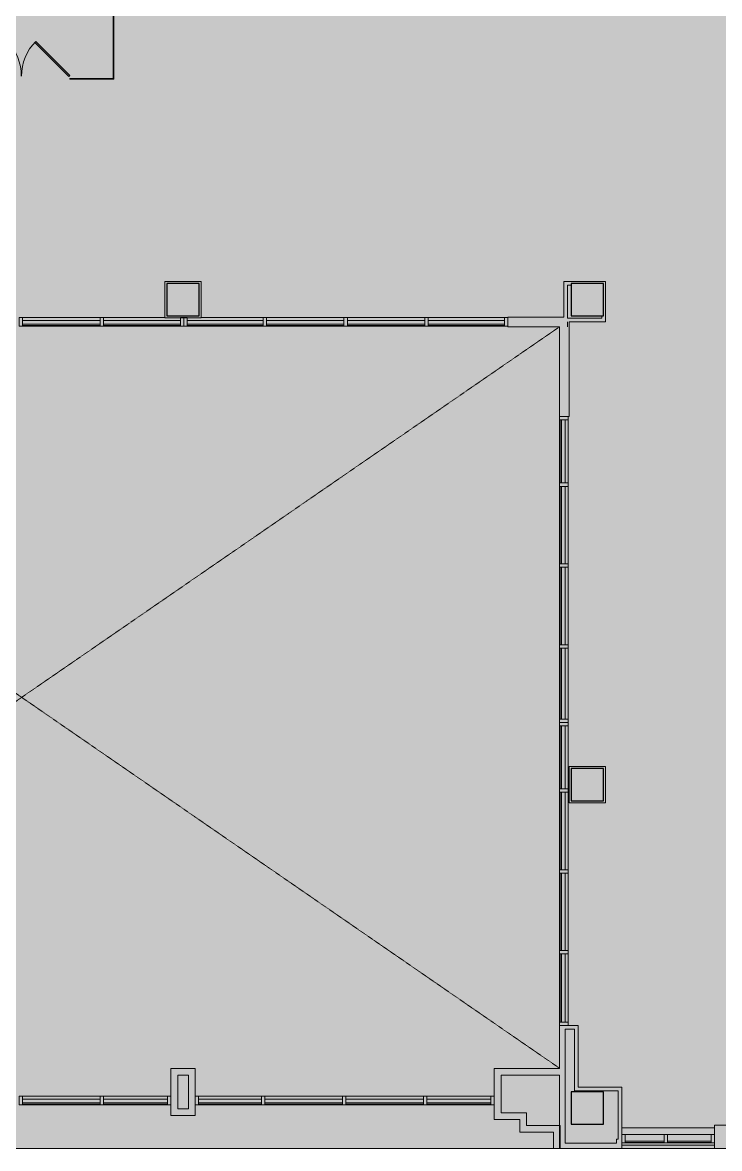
# Model space of a CAD drawing. Header units: inches. Extents: x 45807 to 48637, y -37659 to -35436.
# Drawn here: x 46970 to 47488, y -37659 to -36823 of the extents above; entities that cross this region are included whole.
import ezdxf

# ---------------------------------------------------------------- set-up
doc = ezdxf.new("R2010")
doc.units = ezdxf.units.IN
doc.header["$MEASUREMENT"] = 0
doc.linetypes.add('Hidden 1_8_', pattern=[0.1875, 0.125, -0.0625])
for name, color, linetype, lineweight in [('A-DETL-GENF', 92, 'Continuous', 9), ('A-DETL-HDLN', 90, 'Hidden 1_8_', 9), ('A-DETL-THIN', 151, 'Continuous', 9), ('A-DOOR', 31, 'Continuous', 13), ('A-GLAZ-CURT', 52, 'Continuous', 9), ('A-GLAZ-CWMG', 51, 'Continuous', 9), ('A-WALL', 113, 'Continuous', 9), ('I-WALL', 2, 'Continuous', 9), ('S-COLS', 52, 'Continuous', 9)]:
    doc.layers.add(name, color=color, linetype=linetype, lineweight=lineweight)

# ---------------------------------------------------------------- blocks, each defined once
blk = doc.blocks.new('Concrete-Rectangular-Column - 24 x 24-V12-FIRST FLOOR CONSTRUCTION')
at = {"layer": 'S-COLS', "lineweight": 30}
for p, q in [((12, 12), (-12, 12)), ((-12, 12), (-12, -12)), ((12, -12), (12, 12)), ((-12, -12), (12, -12))]:
    blk.add_line(p, q, dxfattribs=at)
blk = doc.blocks.new('Double Glass Door - Ext-GL2-GLDALF-72_ x 84_-4802802-FIRST FLOOR CONSTRUCTION')
at = {"layer": 'A-DOOR', "lineweight": 20}
for p, q in [((-35.91, 2.37), (-10.58, 27.7)), ((-9.88, 26.99), (-35.2, 1.67)), ((-10.58, 27.7), (-9.88, 26.99)), ((10.58, 27.7), (9.88, 26.99)), ((9.88, 26.99), (35.2, 1.67)), ((35.91, 2.37), (10.58, 27.7)), ((-35.2, 1.67), (-35.91, 2.37)), ((35.2, 1.67), (35.91, 2.37))]:
    blk.add_line(p, q, dxfattribs=at)
at = {"layer": 'A-DOOR', "lineweight": 9}
for centre, start, end in [((-35.91, 2.37), 359.5, 45), ((35.91, 2.37), 135, 180.5)]:
    blk.add_arc(centre, 35.81, start, end, dxfattribs=at)
blk = doc.blocks.new('Rectangular Mullion - 2_5_ x 5_ rectangular 2-V14-FIRST FLOOR CONSTRUCTION')
at = {"layer": 'A-GLAZ-CWMG', "lineweight": 20}
for p, q in [((-2.5, 2.125), (0, 2.125)), ((-2.5, -4.125), (-2.5, 2.125)), ((0, 2.125), (0, -4.125)), ((0, -4.125), (-2.5, -4.125))]:
    blk.add_line(p, q, dxfattribs=at)
blk = doc.blocks.new('System Panel - Glazed-V15-FIRST FLOOR CONSTRUCTION')
at = {"layer": 'A-GLAZ-CURT', "lineweight": 13}
for p, q in [((28.77, -0.75), (-28.77, -0.75)), ((-28.77, -0.75), (-28.77, -1.75)), ((-28.77, -1.75), (28.77, -1.75)), ((28.77, -1.75), (28.77, -0.75))]:
    blk.add_line(p, q, dxfattribs=at)
blk = doc.blocks.new('Rectangular Mullion - 2_5_ x 5_ rectangular 2-V16-FIRST FLOOR CONSTRUCTION')
at = {"layer": 'A-GLAZ-CWMG'}
for p, q in [((46967.73, -37042.1), (46910.18, -37042.1)), ((46967.73, -37048.35), (46910.18, -37048.35))]:
    blk.add_line(p, q, dxfattribs=at)
blk = doc.blocks.new('Rectangular Mullion - 2_5_ x 5_ rectangular 3-V17-FIRST FLOOR CONSTRUCTION')
at = {"layer": 'A-GLAZ-CWMG'}
for p, q in [((46910.18, -37044.22), (46967.73, -37044.22)), ((46967.73, -37048.22), (46910.18, -37048.22))]:
    blk.add_line(p, q, dxfattribs=at)
blk = doc.blocks.new('System Panel - Glazed-V18-FIRST FLOOR CONSTRUCTION')
at = {"layer": 'A-GLAZ-CURT', "lineweight": 13}
for p, q in [((28.65, -0.75), (-28.65, -0.75)), ((-28.65, -0.75), (-28.65, -1.75)), ((-28.65, -1.75), (28.65, -1.75)), ((28.65, -1.75), (28.65, -0.75))]:
    blk.add_line(p, q, dxfattribs=at)
blk = doc.blocks.new('Rectangular Mullion - 2_5_ x 5_ rectangular 2-V19-FIRST FLOOR CONSTRUCTION')
at = {"layer": 'A-GLAZ-CWMG'}
for p, q in [((47075.93, -37042.1), (47030.27, -37042.1)), ((47087.56, -37048.35), (47030.27, -37048.35))]:
    blk.add_line(p, q, dxfattribs=at)
blk = doc.blocks.new('Rectangular Mullion - 2_5_ x 5_ rectangular 3-V20-FIRST FLOOR CONSTRUCTION')
at = {"layer": 'A-GLAZ-CWMG'}
for p, q in [((47030.27, -37044.22), (47087.56, -37044.22)), ((47087.56, -37048.22), (47030.27, -37048.22))]:
    blk.add_line(p, q, dxfattribs=at)
blk = doc.blocks.new('Rectangular Mullion - 2_5_ x 5_ rectangular 2-V21-FIRST FLOOR CONSTRUCTION')
at = {"layer": 'A-GLAZ-CWMG', "lineweight": 20}
for p, q in [((-2.25, 2.125), (0.25, 2.125)), ((-2.25, -4.125), (-2.25, 2.125)), ((0.25, 2.125), (0.25, -4.125)), ((0.25, -4.125), (-2.25, -4.125))]:
    blk.add_line(p, q, dxfattribs=at)
blk = doc.blocks.new('Rectangular Mullion - 2_5_ x 5_ rectangular 2-V22-FIRST FLOOR CONSTRUCTION')
at = {"layer": 'A-GLAZ-CWMG'}
for p, q in [((47148.81, -37042.1), (47102.93, -37042.1)), ((47148.81, -37048.35), (47092.56, -37048.35))]:
    blk.add_line(p, q, dxfattribs=at)
blk = doc.blocks.new('Rectangular Mullion - 2_5_ x 5_ rectangular 2-V23-FIRST FLOOR CONSTRUCTION')
at = {"layer": 'A-GLAZ-CWMG', "lineweight": 20}
for p, q in [((0, 2.125), (-2.5, 2.125)), ((-2.5, 2.125), (-2.5, -4.125)), ((0, -4.125), (0, 2.125)), ((-2.5, -4.125), (0, -4.125))]:
    blk.add_line(p, q, dxfattribs=at)
blk = doc.blocks.new('System Panel - Glazed-V24-FIRST FLOOR CONSTRUCTION')
at = {"layer": 'A-GLAZ-CURT', "lineweight": 13}
for p, q in [((28.125, -0.75), (-28.125, -0.75)), ((-28.125, -0.75), (-28.125, -1.75)), ((-28.125, -1.75), (28.125, -1.75)), ((28.125, -1.75), (28.125, -0.75))]:
    blk.add_line(p, q, dxfattribs=at)
blk = doc.blocks.new('Rectangular Mullion - 2_5_ x 5_ rectangular 3-V25-FIRST FLOOR CONSTRUCTION')
at = {"layer": 'A-GLAZ-CWMG'}
for p, q in [((47092.56, -37044.22), (47148.81, -37044.22)), ((47148.81, -37048.22), (47092.56, -37048.22))]:
    blk.add_line(p, q, dxfattribs=at)
blk = doc.blocks.new('System Panel - Glazed-4805807-FIRST FLOOR CONSTRUCTION')
at = {"layer": 'A-GLAZ-CURT', "lineweight": 13}
for p, q in [((28.33, -0.75), (-28.33, -0.75)), ((-28.33, -0.75), (-28.33, -1.75)), ((-28.33, -1.75), (28.33, -1.75)), ((28.33, -1.75), (28.33, -0.75))]:
    blk.add_line(p, q, dxfattribs=at)
blk = doc.blocks.new('Rectangular Mullion - 2_5_ x 5_ rectangular 2-4805804-FIRST FLOOR CONSTRUCTION')
at = {"layer": 'A-GLAZ-CWMG'}
for p, q in [((47328.06, -37042.1), (47271.39, -37042.1)), ((47328.06, -37048.35), (47271.39, -37048.35))]:
    blk.add_line(p, q, dxfattribs=at)
blk = doc.blocks.new('Rectangular Mullion - 2_5_ x 5_ rectangular 3-4805805-FIRST FLOOR CONSTRUCTION')
at = {"layer": 'A-GLAZ-CWMG'}
for p, q in [((47271.39, -37044.22), (47328.06, -37044.22)), ((47328.06, -37048.22), (47271.39, -37048.22))]:
    blk.add_line(p, q, dxfattribs=at)
blk = doc.blocks.new('System Panel - Glazed-4831256-FIRST FLOOR CONSTRUCTION')
at = {"layer": 'A-GLAZ-CURT', "lineweight": 13}
for p, q in [((14.45, -0.75), (-14.45, -0.75)), ((-14.45, -0.75), (-14.45, -1.75)), ((-14.45, -1.75), (14.45, -1.75)), ((14.45, -1.75), (14.45, -0.75))]:
    blk.add_line(p, q, dxfattribs=at)
blk = doc.blocks.new('Rectangular Mullion - 2_5_ x 5_ rectangular 2-4831254-FIRST FLOOR CONSTRUCTION')
at = {"layer": 'A-GLAZ-CWMG'}
for p, q in [((48068.56, -35891.82), (48068.56, -35920.72)), ((48074.81, -35891.82), (48074.81, -35920.72))]:
    blk.add_line(p, q, dxfattribs=at)
blk = doc.blocks.new('Rectangular Mullion - 2_5_ x 5_ rectangular 2-V26-FIRST FLOOR CONSTRUCTION')
at = {"layer": 'A-GLAZ-CWMG', "lineweight": 20}
for p, q in [((-2.5, 2.125), (0, 2.125)), ((-2.5, -4.125), (-2.5, 2.125)), ((0, 2.125), (0, -4.125)), ((0, -4.125), (-2.5, -4.125))]:
    blk.add_line(p, q, dxfattribs=at)
blk = doc.blocks.new('Rectangular Mullion - 2_5_ x 5_ rectangular 2-V27-FIRST FLOOR CONSTRUCTION')
at = {"layer": 'A-GLAZ-CWMG', "lineweight": 20}
for p, q in [((0, 2.125), (-2.5, 2.125)), ((-2.5, 2.125), (-2.5, -4.125)), ((0, -4.125), (0, 2.125)), ((-2.5, -4.125), (0, -4.125))]:
    blk.add_line(p, q, dxfattribs=at)
blk = doc.blocks.new('System Panel - Glazed-4831179-FIRST FLOOR CONSTRUCTION')
at = {"layer": 'A-GLAZ-CURT', "lineweight": 13}
for p, q in [((16.17, -0.75), (-16.17, -0.75)), ((-16.17, -0.75), (-16.17, -1.75)), ((-16.17, -1.75), (16.17, -1.75)), ((16.17, -1.75), (16.17, -0.75))]:
    blk.add_line(p, q, dxfattribs=at)
blk = doc.blocks.new('Rectangular Mullion - 2_5_ x 5_ rectangular 2-4831178-FIRST FLOOR CONSTRUCTION')
at = {"layer": 'A-GLAZ-CWMG'}
for p, q in [((48068.56, -35616.97), (48068.56, -35649.32)), ((48074.81, -35616.97), (48074.81, -35649.32))]:
    blk.add_line(p, q, dxfattribs=at)
blk = doc.blocks.new('Rectangular Mullion - 2_5_ x 5_ rectangular 2-V28-FIRST FLOOR CONSTRUCTION')
at = {"layer": 'A-GLAZ-CWMG', "lineweight": 20}
for p, q in [((-2.25, 2.125), (0.25, 2.125)), ((-2.25, -4.125), (-2.25, 2.125)), ((0.25, 2.125), (0.25, -4.125)), ((0.25, -4.125), (-2.25, -4.125))]:
    blk.add_line(p, q, dxfattribs=at)
blk = doc.blocks.new('System Panel - Glazed-4832405-FIRST FLOOR CONSTRUCTION')
at = {"layer": 'A-GLAZ-CURT', "lineweight": 13}
for p, q in [((23.83, -0.75), (-23.83, -0.75)), ((-23.83, -0.75), (-23.83, -1.75)), ((-23.83, -1.75), (23.83, -1.75)), ((23.83, -1.75), (23.83, -0.75))]:
    blk.add_line(p, q, dxfattribs=at)
blk = doc.blocks.new('Rectangular Mullion - 2_5_ x 5_ rectangular 2-4832402-FIRST FLOOR CONSTRUCTION')
at = {"layer": 'A-GLAZ-CWMG'}
for p, q in [((47077.93, -37620.1), (47030.27, -37620.1)), ((47077.93, -37626.35), (47030.27, -37626.35))]:
    blk.add_line(p, q, dxfattribs=at)
blk = doc.blocks.new('Rectangular Mullion - 2_5_ x 5_ rectangular 3-4832403-FIRST FLOOR CONSTRUCTION')
at = {"layer": 'A-GLAZ-CWMG'}
for p, q in [((47030.27, -37622.22), (47077.93, -37622.22)), ((47077.93, -37626.22), (47030.27, -37626.22))]:
    blk.add_line(p, q, dxfattribs=at)
blk = doc.blocks.new('Rectangular Mullion - 2_5_ x 5_ rectangular 2-4832376-FIRST FLOOR CONSTRUCTION')
at = {"layer": 'A-GLAZ-CWMG'}
for p, q in [((46907.68, -37620.1), (46860.93, -37620.1)), ((46907.68, -37626.35), (46860.93, -37626.35))]:
    blk.add_line(p, q, dxfattribs=at)
blk = doc.blocks.new('System Panel - Glazed-4832380-FIRST FLOOR CONSTRUCTION')
at = {"layer": 'A-GLAZ-CURT', "lineweight": 13}
for p, q in [((23.375, -0.75), (-23.375, -0.75)), ((-23.375, -0.75), (-23.375, -1.75)), ((-23.375, -1.75), (23.375, -1.75)), ((23.375, -1.75), (23.375, -0.75))]:
    blk.add_line(p, q, dxfattribs=at)
blk = doc.blocks.new('Rectangular Mullion - 2_5_ x 5_ rectangular 3-4832377-FIRST FLOOR CONSTRUCTION')
at = {"layer": 'A-GLAZ-CWMG'}
for p, q in [((46860.93, -37622.22), (46907.68, -37622.22)), ((46907.68, -37626.22), (46860.93, -37626.22))]:
    blk.add_line(p, q, dxfattribs=at)
blk = doc.blocks.new('System Panel - Glazed-4832800-FIRST FLOOR CONSTRUCTION')
at = {"layer": 'A-GLAZ-CURT', "lineweight": 13}
for p, q in [((26.33, -0.75), (-26.33, -0.75)), ((-26.33, -0.75), (-26.33, -1.75)), ((-26.33, -1.75), (26.33, -1.75)), ((26.33, -1.75), (26.33, -0.75))]:
    blk.add_line(p, q, dxfattribs=at)
blk = doc.blocks.new('Rectangular Mullion - 2_5_ x 5_ rectangular 2-4832797-FIRST FLOOR CONSTRUCTION')
at = {"layer": 'A-GLAZ-CWMG'}
for p, q in [((47368.93, -37340.1), (47368.93, -37287.43)), ((47375.18, -37340.1), (47375.18, -37287.43))]:
    blk.add_line(p, q, dxfattribs=at)
blk = doc.blocks.new('Rectangular Mullion - 2_5_ x 5_ rectangular 3-4832798-FIRST FLOOR CONSTRUCTION')
at = {"layer": 'A-GLAZ-CWMG'}
for p, q in [((47369.06, -37340.1), (47369.06, -37287.43)), ((47373.06, -37287.43), (47373.06, -37340.1))]:
    blk.add_line(p, q, dxfattribs=at)
blk = doc.blocks.new('System Panel - Glazed-4832913-FIRST FLOOR CONSTRUCTION')
at = {"layer": 'A-GLAZ-CURT', "lineweight": 13}
for p, q in [((25.33, -0.75), (-25.33, -0.75)), ((-25.33, -0.75), (-25.33, -1.75)), ((-25.33, -1.75), (25.33, -1.75)), ((25.33, -1.75), (25.33, -0.75))]:
    blk.add_line(p, q, dxfattribs=at)
blk = doc.blocks.new('Rectangular Mullion - 2_5_ x 5_ rectangular 2-4832910-FIRST FLOOR CONSTRUCTION')
at = {"layer": 'A-GLAZ-CWMG'}
for p, q in [((47368.93, -37565.08), (47368.93, -37514.43)), ((47375.18, -37565.08), (47375.18, -37514.43))]:
    blk.add_line(p, q, dxfattribs=at)
blk = doc.blocks.new('Rectangular Mullion - 2_5_ x 5_ rectangular 3-4832911-FIRST FLOOR CONSTRUCTION')
at = {"layer": 'A-GLAZ-CWMG'}
for p, q in [((47369.06, -37565.08), (47369.06, -37514.43)), ((47373.06, -37514.43), (47373.06, -37565.08))]:
    blk.add_line(p, q, dxfattribs=at)

msp = doc.modelspace()

# ---------------------------------------------------------------- hatches: boundary and pattern name
at = {"layer": 'A-DETL-GENF'}
h = msp.add_hatch(color=9, dxfattribs=at)
h.paths.add_polyline_path([(47373.25, -37658.85), (48135.43, -37658.85), (48135.43, -37255.85), (48256.43, -37255.85), (48256.43, -36855.85), (48636.43, -36855.85), (48636.43, -36432.85), (48075.43, -36432.85), (48075.43, -35435.85), (45807.43, -35435.85), (45807.43, -36911.1), (46010.06, -36911.1), (46010.06, -36715.47), (46346.43, -36715.47), (46346.43, -36861.97), (46862.06, -36861.97), (46862.06, -37049.35), (46569.93, -37049.35), (46569.93, -37658.85), (47372.93, -37658.85)], flags=0)
h.paths.add_polyline_path([(46426.05, -36636.53), (46426.05, -36636.53), (46425.7, -36636.26)], flags=0)
h.paths.add_polyline_path([(46426.05, -36600.53), (46426.05, -36600.53), (46425.2, -36599.88)], flags=0)
h.paths.add_polyline_path([(46424.23, -36584.61), (46424.23, -36584.61), (46424.32, -36584.54)], flags=0)
h.paths.add_polyline_path([(46747.54, -36574.17), (46747.54, -36574.17), (46747.54, -36559.81)], flags=0)
h.paths.add_polyline_path([(46426.05, -36564.53), (46426.05, -36564.53), (46425.2, -36563.88)], flags=0)
h.paths.add_polyline_path([(46763.71, -36559.81), (46763.71, -36559.81), (46763.71, -36546.77)], flags=0)
h.paths.add_polyline_path([(46749.59, -36538.71), (46749.59, -36538.71), (46750, -36538.71)], flags=0)
h.paths.add_polyline_path([(46426.05, -36528.53), (46426.05, -36528.53), (46425.2, -36527.88)], flags=0)
h.paths.add_polyline_path([(46426.05, -36492.53), (46426.05, -36492.53), (46425.2, -36491.88)], flags=0)
h.paths.add_polyline_path([(46749.59, -36466.71), (46749.59, -36466.71), (46750, -36466.71)], flags=0)
h.paths.add_polyline_path([(46747.54, -36444.91), (46747.54, -36444.91), (46747.54, -36442.32)], flags=0)

# ---------------------------------------------------------------- linework, layer by layer
at = {"layer": 'A-DETL-HDLN'}
for p, q in [((46569.93, -37048.35), (47368.93, -37599.37)), ((47368.93, -37048.85), (46569.93, -37599.37))]:
    msp.add_line(p, q, dxfattribs=at)
at = {"layer": 'A-DETL-THIN'}
msp.add_line((46569.93, -37658.85), (48135.43, -37658.85), dxfattribs=at)
at = {"layer": 'A-WALL', "lineweight": 13}
for p, q in [((47371.93, -37041.85), (47330.56, -37041.85)), ((47330.56, -37041.85), (47330.56, -37048.85)), ((47374.68, -37042.6), (47374.68, -37041.85)), ((47330.56, -37048.85), (47368.93, -37048.85)), ((47368.93, -37048.85), (47368.93, -37115.6)), ((47374.68, -37048.85), (47374.68, -37045.35)), ((47375.93, -37115.6), (47375.93, -37045.35)), ((47368.93, -37115.6), (47375.93, -37115.6))]:
    msp.add_line(p, q, dxfattribs=at)
at = {"layer": 'A-WALL'}
for p, q in [((47415.06, -37643.42), (47483.81, -37643.42)), ((47483.81, -37656.42), (47415.06, -37656.42))]:
    msp.add_line(p, q, dxfattribs=at)
at = {"layer": 'I-WALL', "lineweight": 13}
for p, q in [((47037.44, -36796.6), (47037.44, -36864.6)), ((47037.94, -36865.1), (47037.94, -36796.6)), ((47037.44, -36864.6), (47005.43, -36864.6)), ((47005.43, -36864.6), (47005.43, -36865.1)), ((47005.43, -36865.1), (47037.94, -36865.1)), ((47102.93, -37015.35), (47075.93, -37015.35)), ((47075.93, -37015.35), (47075.93, -37042.35)), ((47102.93, -37042.35), (47102.93, -37015.35)), ((47402.93, -37015.35), (47371.93, -37015.35)), ((47371.93, -37015.35), (47371.93, -37041.85)), ((47402.93, -37045.35), (47402.93, -37015.35)), ((47374.68, -37018.1), (47377.43, -37018.1)), ((47374.68, -37041.85), (47374.68, -37018.1)), ((47075.93, -37042.35), (47102.93, -37042.35)), ((47400.18, -37040.85), (47400.18, -37042.6)), ((47400.18, -37042.6), (47374.68, -37042.6)), ((47375.93, -37045.35), (47402.93, -37045.35)), ((47402.93, -37375.35), (47375.93, -37375.35)), ((47375.93, -37375.35), (47375.93, -37402.35)), ((47402.93, -37402.35), (47402.93, -37375.35)), ((47375.93, -37402.35), (47402.93, -37402.35)), ((47382.58, -37567.58), (47368.93, -37567.58)), ((47368.93, -37567.58), (47368.93, -37599.37)), ((47382.58, -37613.22), (47382.58, -37567.58)), ((47372.93, -37570.33), (47379.83, -37570.33)), ((47372.93, -37654.85), (47372.93, -37570.33)), ((47379.83, -37570.33), (47379.83, -37615.97)), ((47080.43, -37599.37), (47080.43, -37634.37)), ((47098.43, -37599.37), (47080.43, -37599.37)), ((47098.43, -37634.37), (47098.43, -37599.37)), ((47320.43, -37599.37), (47320.43, -37637.37)), ((47368.93, -37599.37), (47320.43, -37599.37)), ((47085.43, -37629.37), (47085.43, -37604.37)), ((47085.43, -37604.37), (47093.43, -37604.37)), ((47093.43, -37604.37), (47093.43, -37629.37)), ((47325.43, -37632.37), (47325.43, -37604.37)), ((47325.43, -37604.37), (47368.93, -37604.37)), ((47368.93, -37604.37), (47368.93, -37658.85)), ((47379.83, -37615.97), (47412.31, -37615.97)), ((47415.06, -37613.22), (47382.58, -37613.22)), ((47412.31, -37615.97), (47412.31, -37651.85)), ((47415.06, -37658.85), (47415.06, -37613.22)), ((47080.43, -37634.37), (47098.43, -37634.37)), ((47093.43, -37629.37), (47085.43, -37629.37)), ((47344.43, -37632.37), (47325.43, -37632.37)), ((47344.43, -37641.85), (47344.43, -37632.37)), ((47320.43, -37637.37), (47339.43, -37637.37)), ((47339.43, -37637.37), (47339.43, -37646.85)), ((47369.43, -37641.85), (47344.43, -37641.85)), ((47369.43, -37658.85), (47369.43, -37641.85)), ((47483.81, -37641.6), (47483.81, -37658.85)), ((47535.06, -37641.6), (47483.81, -37641.6)), ((47339.43, -37646.85), (47364.43, -37646.85)), ((47364.43, -37646.85), (47364.43, -37658.85)), ((47412.31, -37651.85), (47411.06, -37651.85)), ((47411.06, -37651.85), (47411.06, -37654.85)), ((47364.43, -37658.85), (47415.06, -37658.85)), ((47411.06, -37654.85), (47372.93, -37654.85)), ((47483.81, -37658.85), (47535.06, -37658.85))]:
    msp.add_line(p, q, dxfattribs=at)

# ---------------------------------------------------------------- block references
at = {"layer": 'A-DOOR'}
msp.add_blockref('Double Glass Door - Ext-GL2-GLDALF-72_ x 84_-4802802-FIRST FLOOR CONSTRUCTION', (46969.43, -36864.85), dxfattribs=at)
at = {"layer": 'A-GLAZ-CURT'}
for name, p in [('System Panel - Glazed-V15-FIRST FLOOR CONSTRUCTION', (46999, -37046.22)), ('System Panel - Glazed-V18-FIRST FLOOR CONSTRUCTION', (47058.91, -37046.22)), ('System Panel - Glazed-V24-FIRST FLOOR CONSTRUCTION', (47120.68, -37046.22)), ('System Panel - Glazed-V15-FIRST FLOOR CONSTRUCTION', (47180.08, -37046.22)), ('System Panel - Glazed-V15-FIRST FLOOR CONSTRUCTION', (47240.12, -37046.22)), ('System Panel - Glazed-4805807-FIRST FLOOR CONSTRUCTION', (47299.73, -37046.22)), ('System Panel - Glazed-V15-FIRST FLOOR CONSTRUCTION', (46999, -37624.22)), ('System Panel - Glazed-4832405-FIRST FLOOR CONSTRUCTION', (47054.1, -37624.22)), ('System Panel - Glazed-4832380-FIRST FLOOR CONSTRUCTION', (47124.31, -37624.22)), ('System Panel - Glazed-V15-FIRST FLOOR CONSTRUCTION', (47178.95, -37624.22)), ('System Panel - Glazed-V15-FIRST FLOOR CONSTRUCTION', (47239, -37624.22)), ('System Panel - Glazed-4832405-FIRST FLOOR CONSTRUCTION', (47294.1, -37624.22)), ('System Panel - Glazed-4831256-FIRST FLOOR CONSTRUCTION', (47432.01, -37652.6)), ('System Panel - Glazed-4831179-FIRST FLOOR CONSTRUCTION', (47465.13, -37652.6))]:
    msp.add_blockref(name, p, dxfattribs=at)
at = {"layer": 'A-GLAZ-CURT', "rotation": 270}
for name, p in [('System Panel - Glazed-4832380-FIRST FLOOR CONSTRUCTION', (47371.06, -37141.47)), ('System Panel - Glazed-V15-FIRST FLOOR CONSTRUCTION', (47371.06, -37196.12)), ('System Panel - Glazed-V15-FIRST FLOOR CONSTRUCTION', (47371.06, -37256.16)), ('System Panel - Glazed-4832800-FIRST FLOOR CONSTRUCTION', (47371.06, -37313.76)), ('System Panel - Glazed-4832380-FIRST FLOOR CONSTRUCTION', (47371.06, -37368.47)), ('System Panel - Glazed-V15-FIRST FLOOR CONSTRUCTION', (47371.06, -37423.12)), ('System Panel - Glazed-V15-FIRST FLOOR CONSTRUCTION', (47371.06, -37483.16)), ('System Panel - Glazed-4832913-FIRST FLOOR CONSTRUCTION', (47371.06, -37539.76))]:
    msp.add_blockref(name, p, dxfattribs=at)
at = {"layer": 'A-GLAZ-CWMG', "extrusion": (0, 0, -1)}
for name, p, rotation in [('Rectangular Mullion - 2_5_ x 5_ rectangular 2-V21-FIRST FLOOR CONSTRUCTION', (-46969.98, -37046.22), 180), ('Rectangular Mullion - 2_5_ x 5_ rectangular 2-V21-FIRST FLOOR CONSTRUCTION', (-47030.02, -37046.22), 180), ('Rectangular Mullion - 2_5_ x 5_ rectangular 2-V14-FIRST FLOOR CONSTRUCTION', (-47090.06, -37046.22), 180), ('Rectangular Mullion - 2_5_ x 5_ rectangular 2-V21-FIRST FLOOR CONSTRUCTION', (-47151.06, -37046.22), 180), ('Rectangular Mullion - 2_5_ x 5_ rectangular 2-V21-FIRST FLOOR CONSTRUCTION', (-47211.1, -37046.22), 180), ('Rectangular Mullion - 2_5_ x 5_ rectangular 2-V21-FIRST FLOOR CONSTRUCTION', (-47271.14, -37046.22), 180), ('Rectangular Mullion - 2_5_ x 5_ rectangular 2-V14-FIRST FLOOR CONSTRUCTION', (-47330.56, -37046.22), 180), ('Rectangular Mullion - 2_5_ x 5_ rectangular 2-V21-FIRST FLOOR CONSTRUCTION', (-47371.06, -37167.1), 270), ('Rectangular Mullion - 2_5_ x 5_ rectangular 2-V21-FIRST FLOOR CONSTRUCTION', (-47371.06, -37227.14), 270), ('Rectangular Mullion - 2_5_ x 5_ rectangular 2-V21-FIRST FLOOR CONSTRUCTION', (-47371.06, -37287.18), 270), ('Rectangular Mullion - 2_5_ x 5_ rectangular 2-V14-FIRST FLOOR CONSTRUCTION', (-47371.06, -37342.6), 270), ('Rectangular Mullion - 2_5_ x 5_ rectangular 2-V21-FIRST FLOOR CONSTRUCTION', (-47371.06, -37394.1), 270), ('Rectangular Mullion - 2_5_ x 5_ rectangular 2-V21-FIRST FLOOR CONSTRUCTION', (-47371.06, -37454.14), 270), ('Rectangular Mullion - 2_5_ x 5_ rectangular 2-V21-FIRST FLOOR CONSTRUCTION', (-47371.06, -37514.18), 270), ('Rectangular Mullion - 2_5_ x 5_ rectangular 2-V14-FIRST FLOOR CONSTRUCTION', (-47371.06, -37567.58), 270), ('Rectangular Mullion - 2_5_ x 5_ rectangular 2-V21-FIRST FLOOR CONSTRUCTION', (-46969.98, -37624.22), 180), ('Rectangular Mullion - 2_5_ x 5_ rectangular 2-V21-FIRST FLOOR CONSTRUCTION', (-47030.02, -37624.22), 180), ('Rectangular Mullion - 2_5_ x 5_ rectangular 2-V14-FIRST FLOOR CONSTRUCTION', (-47080.43, -37624.22), 180), ('Rectangular Mullion - 2_5_ x 5_ rectangular 2-V21-FIRST FLOOR CONSTRUCTION', (-47149.93, -37624.22), 180), ('Rectangular Mullion - 2_5_ x 5_ rectangular 2-V21-FIRST FLOOR CONSTRUCTION', (-47209.98, -37624.22), 180), ('Rectangular Mullion - 2_5_ x 5_ rectangular 2-V21-FIRST FLOOR CONSTRUCTION', (-47270.02, -37624.22), 180), ('Rectangular Mullion - 2_5_ x 5_ rectangular 2-V14-FIRST FLOOR CONSTRUCTION', (-47320.43, -37624.22), 180), ('Rectangular Mullion - 2_5_ x 5_ rectangular 2-V28-FIRST FLOOR CONSTRUCTION', (-47448.71, -37652.6), 180), ('Rectangular Mullion - 2_5_ x 5_ rectangular 2-V26-FIRST FLOOR CONSTRUCTION', (-47483.81, -37652.6), 180)]:
    msp.add_blockref(name, p, dxfattribs=dict(at, rotation=rotation))
at = {"layer": 'A-GLAZ-CWMG'}
for name, p in [('Rectangular Mullion - 2_5_ x 5_ rectangular 2-V16-FIRST FLOOR CONSTRUCTION', (60.04, 0)), ('Rectangular Mullion - 2_5_ x 5_ rectangular 2-V19-FIRST FLOOR CONSTRUCTION', (0, 0)), ('Rectangular Mullion - 2_5_ x 5_ rectangular 2-V22-FIRST FLOOR CONSTRUCTION', (0, 0)), ('Rectangular Mullion - 2_5_ x 5_ rectangular 2-V16-FIRST FLOOR CONSTRUCTION', (241.12, 0)), ('Rectangular Mullion - 2_5_ x 5_ rectangular 2-V16-FIRST FLOOR CONSTRUCTION', (301.17, 0)), ('Rectangular Mullion - 2_5_ x 5_ rectangular 2-4805804-FIRST FLOOR CONSTRUCTION', (0, 0)), ('Rectangular Mullion - 2_5_ x 5_ rectangular 3-V17-FIRST FLOOR CONSTRUCTION', (60.04, 0)), ('Rectangular Mullion - 2_5_ x 5_ rectangular 3-V20-FIRST FLOOR CONSTRUCTION', (0, 0)), ('Rectangular Mullion - 2_5_ x 5_ rectangular 3-V25-FIRST FLOOR CONSTRUCTION', (0, 0)), ('Rectangular Mullion - 2_5_ x 5_ rectangular 3-V17-FIRST FLOOR CONSTRUCTION', (241.12, 0)), ('Rectangular Mullion - 2_5_ x 5_ rectangular 3-V17-FIRST FLOOR CONSTRUCTION', (301.17, 0)), ('Rectangular Mullion - 2_5_ x 5_ rectangular 3-4805805-FIRST FLOOR CONSTRUCTION', (0, 0)), ('Rectangular Mullion - 2_5_ x 5_ rectangular 2-4832797-FIRST FLOOR CONSTRUCTION', (0, 0)), ('Rectangular Mullion - 2_5_ x 5_ rectangular 3-4832798-FIRST FLOOR CONSTRUCTION', (0, 0)), ('Rectangular Mullion - 2_5_ x 5_ rectangular 2-4832910-FIRST FLOOR CONSTRUCTION', (0, 0)), ('Rectangular Mullion - 2_5_ x 5_ rectangular 3-4832911-FIRST FLOOR CONSTRUCTION', (0, 0)), ('Rectangular Mullion - 2_5_ x 5_ rectangular 2-V16-FIRST FLOOR CONSTRUCTION', (60.04, -578)), ('Rectangular Mullion - 2_5_ x 5_ rectangular 3-V17-FIRST FLOOR CONSTRUCTION', (60.04, -578)), ('Rectangular Mullion - 2_5_ x 5_ rectangular 2-4832402-FIRST FLOOR CONSTRUCTION', (0, 0)), ('Rectangular Mullion - 2_5_ x 5_ rectangular 3-4832403-FIRST FLOOR CONSTRUCTION', (0, 0)), ('Rectangular Mullion - 2_5_ x 5_ rectangular 2-4832376-FIRST FLOOR CONSTRUCTION', (240, 0)), ('Rectangular Mullion - 2_5_ x 5_ rectangular 3-4832377-FIRST FLOOR CONSTRUCTION', (240, 0)), ('Rectangular Mullion - 2_5_ x 5_ rectangular 2-V16-FIRST FLOOR CONSTRUCTION', (240, -578)), ('Rectangular Mullion - 2_5_ x 5_ rectangular 3-V17-FIRST FLOOR CONSTRUCTION', (240, -578)), ('Rectangular Mullion - 2_5_ x 5_ rectangular 2-V16-FIRST FLOOR CONSTRUCTION', (300.04, -578)), ('Rectangular Mullion - 2_5_ x 5_ rectangular 3-V17-FIRST FLOOR CONSTRUCTION', (300.04, -578)), ('Rectangular Mullion - 2_5_ x 5_ rectangular 2-4832402-FIRST FLOOR CONSTRUCTION', (240, 0)), ('Rectangular Mullion - 2_5_ x 5_ rectangular 3-4832403-FIRST FLOOR CONSTRUCTION', (240, 0))]:
    msp.add_blockref(name, p, dxfattribs=at)
for name, p, rotation in [('Rectangular Mullion - 2_5_ x 5_ rectangular 2-V23-FIRST FLOOR CONSTRUCTION', (47090.06, -37046.22), 180), ('Rectangular Mullion - 2_5_ x 5_ rectangular 2-V23-FIRST FLOOR CONSTRUCTION', (47371.06, -37115.6), 90.00000000000001), ('Rectangular Mullion - 2_5_ x 5_ rectangular 2-4832376-FIRST FLOOR CONSTRUCTION', (84995.28, 9742.84), 270), ('Rectangular Mullion - 2_5_ x 5_ rectangular 3-4832377-FIRST FLOOR CONSTRUCTION', (84995.28, 9742.84), 270), ('Rectangular Mullion - 2_5_ x 5_ rectangular 2-V16-FIRST FLOOR CONSTRUCTION', (84417.28, 9742.84), 270), ('Rectangular Mullion - 2_5_ x 5_ rectangular 3-V17-FIRST FLOOR CONSTRUCTION', (84417.28, 9742.84), 270), ('Rectangular Mullion - 2_5_ x 5_ rectangular 2-V16-FIRST FLOOR CONSTRUCTION', (84417.28, 9682.79), 270), ('Rectangular Mullion - 2_5_ x 5_ rectangular 3-V17-FIRST FLOOR CONSTRUCTION', (84417.28, 9682.79), 270), ('Rectangular Mullion - 2_5_ x 5_ rectangular 2-V23-FIRST FLOOR CONSTRUCTION', (47371.06, -37342.6), 90.00000000000001), ('Rectangular Mullion - 2_5_ x 5_ rectangular 2-4832376-FIRST FLOOR CONSTRUCTION', (84995.28, 9515.84), 270), ('Rectangular Mullion - 2_5_ x 5_ rectangular 3-4832377-FIRST FLOOR CONSTRUCTION', (84995.28, 9515.84), 270), ('Rectangular Mullion - 2_5_ x 5_ rectangular 2-V16-FIRST FLOOR CONSTRUCTION', (84417.28, 9515.84), 270), ('Rectangular Mullion - 2_5_ x 5_ rectangular 3-V17-FIRST FLOOR CONSTRUCTION', (84417.28, 9515.84), 270), ('Rectangular Mullion - 2_5_ x 5_ rectangular 2-V16-FIRST FLOOR CONSTRUCTION', (84417.28, 9455.79), 270), ('Rectangular Mullion - 2_5_ x 5_ rectangular 3-V17-FIRST FLOOR CONSTRUCTION', (84417.28, 9455.79), 270), ('Rectangular Mullion - 2_5_ x 5_ rectangular 2-V23-FIRST FLOOR CONSTRUCTION', (47098.43, -37624.22), 180), ('Rectangular Mullion - 2_5_ x 5_ rectangular 2-V27-FIRST FLOOR CONSTRUCTION', (47415.06, -37652.6), 180), ('Rectangular Mullion - 2_5_ x 5_ rectangular 2-4831254-FIRST FLOOR CONSTRUCTION', (83338.28, 10420.09), 270), ('Rectangular Mullion - 2_5_ x 5_ rectangular 2-4831178-FIRST FLOOR CONSTRUCTION', (83098.28, 10420.09), 269.9999999999911)]:
    msp.add_blockref(name, p, dxfattribs=dict(at, rotation=rotation))
at = {"layer": 'S-COLS'}
for p in [(47089.43, -37028.85), (47389.43, -37028.85), (47389.43, -37388.85), (47389.43, -37628.85)]:
    msp.add_blockref('Concrete-Rectangular-Column - 24 x 24-V12-FIRST FLOOR CONSTRUCTION', p, dxfattribs=at)

doc.saveas('drawing.dxf')
